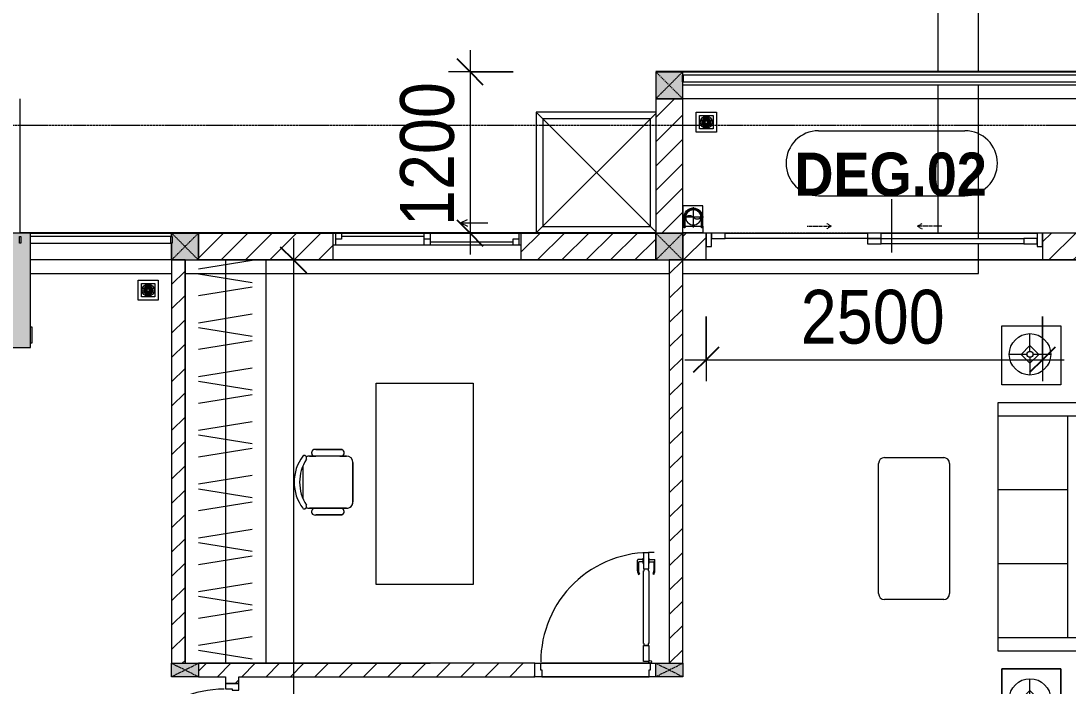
# Model space of a CAD drawing. Header units: millimetres. Extents: x 962 to 241049, y -15958 to 84407.
# Drawn here: x 124312 to 132097, y 41167 to 46115 of the extents above; entities that cross this region are included whole.
import ezdxf

# ---------------------------------------------------------------- set-up
doc = ezdxf.new("R2010")
doc.units = ezdxf.units.MM
for name, pattern in [('Dash', [6, 3, -3]), ('Grid Line', [22.225, 12.7, -3.175, 3.175, -3.175]), ('IMPORT-CENTER _3_', [10.16, 6.35, -1.27, 1.27, -1.27])]:
    doc.linetypes.add(name, pattern=pattern)
for name, color, linetype, lineweight in [('0-1', 7, 'Continuous', 5), ('A-ANNO-DIMS', 211, 'Continuous', 9), ('A-ANNO-DIMS-160', 211, 'Continuous', 9), ('A-DETL-GENF-1', 9, 'Continuous', 9), ('A-DOOR', 31, 'Continuous', 9), ('A-DOOR-1', 254, 'Continuous', 9), ('A-DOOR-2', 9, 'Continuous', 9), ('A-DOOR-FRAM', 31, 'Continuous', 9), ('A-DOOR-HDLN', 31, 'Dash', 9), ('A-DOOR-IDEN', 31, 'Continuous', 9), ('A-FLOR-2', 9, 'Continuous', 9), ('A-FLOR-HRAL', 11, 'Continuous', 9), ('A-FLOR-HRAL-1', 254, 'Continuous', 9), ('A-FLOR-HRAL-2', 9, 'Continuous', 9), ('A-GLAZ', 151, 'Continuous', 9), ('A-WALL', 113, 'Continuous', 9), ('A-WALL-1', 253, 'Continuous', 18), ('A-WALL-2', 9, 'Continuous', 9), ('A-WALL-3', 113, 'Continuous', 18), ('A-WALL-PATT-1', 10, 'Continuous', 9), ('A-WALL-PATT-2', 111, 'Continuous', 9), ('G-IMPT', 8, 'Continuous', 9), ('G-IMPT-2', 8, 'IMPORT-CENTER _3_', 9), ('I-FURN', 30, 'Continuous', 9), ('I-FURN-1', 254, 'Continuous', 9), ('M-EQPM', 50, 'Continuous', 9), ('S-COLS', 52, 'Continuous', 9), ('S-COLS-1', 52, 'Continuous', 5), ('S-COLS-2', 7, 'Continuous', 18), ('S-COLS-4', 254, 'Continuous', 9), ('S-COLS-5', 253, 'Continuous', 18), ('S-COLS-6', 52, 'Continuous', 18), ('S-COLS-7', 52, 'Dash', 9), ('S-COLS-HDLN', 52, 'Dash', 9), ('S-COLS-HDLN-1', 9, 'Dash', 9), ('S-GRID-1', 1, 'Grid Line', 9)]:
    doc.layers.add(name, color=color, linetype=linetype, lineweight=lineweight)
doc.styles.add('Arial_B_5', font='arialbd_0.ttf', dxfattribs={"width": 0.9, "height": 320})
doc.styles.add('UTM Avo', font='UTM Avo.ttf', dxfattribs={"width": 0.9, "height": 400})
doc.dimstyles.new('1_Dim_chi_tiet_2_5', dxfattribs={"dimscale": 304.8, "dimtxt": 399.720379, "dimasz": 0.629921, "dimexe": 0.524934, "dimexo": 0.0625, "dimgap": 0.052493, "dimtad": 1, "dimdec": 0, "dimrnd": 5, "dimzin": 0, "dimdsep": 46, "dimtxsty": 'UTM Avo', "dimblk1": 'OBLIQUE', "dimblk2": 'OBLIQUE', "dimsah": 1, "dimcen": 0.09, "dimdle": 0.524934, "dimazin": 0, "dimtfac": 1, "dimtdec": 4, "dimtix": 1, "dimtmove": 0, "dimatfit": 3, "dimfxl": 1.049869, "dimfxlon": 1, "dimtvp": 1, "dimtolj": 1, "dimtzin": 0, "dimarcsym": 2})
doc.dimstyles.new('1_Dim_chi_tiet_2_5_1', dxfattribs={"dimscale": 304.8, "dimtxt": 399.720379, "dimasz": 0.629921, "dimexe": 0.524934, "dimexo": 0.0625, "dimgap": 0.052493, "dimtad": 1, "dimdec": 0, "dimrnd": 5, "dimzin": 0, "dimdsep": 46, "dimtxsty": 'UTM Avo', "dimblk1": 'OBLIQUE', "dimblk2": 'OBLIQUE', "dimsah": 1, "dimcen": 0.09, "dimdle": 0.524934, "dimazin": 0, "dimtfac": 1, "dimtdec": 4, "dimtix": 1, "dimtmove": 0, "dimatfit": 3, "dimfxl": 1.049869, "dimfxlon": 1, "dimtvp": 1, "dimtolj": 1, "dimtzin": 0, "dimarcsym": 2})
pattern_1 = [(45, (0, 0), (-90.50967, 90.50967), [])]
pattern_2 = [(45, (63179.03, 0), (-90.50967, 90.50967), [])]

# ---------------------------------------------------------------- blocks, each defined once
blk = doc.blocks.new('NCV_TKTC_KET CAU_rvt-1-TKCS_MB TẦNG 1')
at = {"layer": 'S-COLS-1'}
h = blk.add_hatch(color=256, dxfattribs=at)
h.paths.add_polyline_path([(61202.6, 43686.9), (61202.6, 44536.9), (60702.6, 44536.9), (60702.6, 43686.9), (60951.6, 43686.9)])
h.paths.add_polyline_path([(61132.6, 44462), (61122.6, 44462), (61122.6, 44512), (61132.6, 44512)])
at = {"layer": 'S-COLS-2'}
for p, q in [((61202.6, 44536.9), (60702.6, 44536.9)), ((61202.6, 43686.9), (61202.6, 44536.9)), ((60702.6, 43686.9), (61202.6, 43686.9))]:
    blk.add_line(p, q, dxfattribs=at)
blk = doc.blocks.new('DOOR_CW_01 CANH MO-PANEL KINH - DIW_01-900x2200-CỬA GỖ VÂN LAMINATE-V5-TKCS_MB TẦNG 1')
at = {"layer": 'A-DETL-GENF-1'}
for p, q in [((-397, -182), (-397, -62)), ((-397, -62), (-357, -62)), ((-357, -62), (-357, -182)), ((-357, -182), (-397, -182)), ((-397, -196), (-391, -196)), ((-397, -738), (-397, -196)), ((-391, -196), (-391, -182)), ((-391, -182), (-363, -182)), ((-363, -182), (-363, -196)), ((-357, -196), (-363, -196)), ((-357, -196), (-357, -738)), ((-442, -737), (-442, -816.5)), ((-434, -799.5), (-434, -737)), ((-433.9, -711.2), (-427.3, -715.8)), ((-397, -738), (-391, -738)), ((-357, -752), (-397, -752)), ((-397, -752), (-397, -872)), ((-391, -752), (-391, -738)), ((-363, -752), (-391, -752)), ((-357, -738), (-363, -738)), ((-363, -738), (-363, -752)), ((-357, -872), (-357, -752)), ((-320.1, -711.2), (-326.7, -715.8)), ((-320, -799.5), (-320, -737)), ((-312, -737), (-312, -816.5)), ((-399, -820.5), (-438, -820.5)), ((-399, -803.5), (-430, -803.5)), ((-399, -792.2), (-399, -831.8)), ((-397, -792.2), (-399, -792.2)), ((-399, -831.8), (-397, -831.8)), ((-397, -792.2), (-397, -831.8)), ((-357, -792.2), (-357, -831.8)), ((-357, -792.2), (-355, -792.2)), ((-355, -831.8), (-357, -831.8)), ((-355, -792.2), (-355, -831.8)), ((-355, -803.5), (-324, -803.5)), ((-355, -820.5), (-316, -820.5)), ((-397, -872), (-357, -872))]:
    blk.add_line(p, q, dxfattribs=at)
blk.add_circle((-407, -60), 10, dxfattribs=at)
for centre, radius, start, end in [((-407, -60), 814, 268, 0), ((-397, -737), 45, 145, 180), ((-397, -737), 37, 145, 180), ((-357, -737), 37, 0, 35), ((-357, -737), 45, 360, 35), ((-438, -816.5), 4, 180, 270), ((-430, -799.5), 4, 180, 270), ((-324, -799.5), 4, 270, 0), ((-316, -816.5), 4, 270, 0)]:
    blk.add_arc(centre, radius, start, end, dxfattribs=at)
at = {"layer": 'A-DOOR-2'}
for p, q in [((-448.4, 50), (-400, 50)), ((-400, 50), (-400, 0)), ((400, 0), (400, 50)), ((400, 50), (450, 50)), ((450, 50), (450, -50)), ((-410, -50), (-448.4, -50)), ((-410, 0), (-410, -50)), ((-400, 0), (-410, 0)), ((-407, -50), (-382, -50)), ((410, 0), (400, 0)), ((410, -50), (410, 0)), ((450, -50), (410, -50))]:
    blk.add_line(p, q, dxfattribs=at)
blk = doc.blocks.new('TU DO LV A - TU DO LV A-V101-TKCS_MB TẦNG 1')
at = {"layer": 'I-FURN'}
for p, q in [((0, 0), (3000, 0)), ((0, -500), (0, 0)), ((4.3, -101), (68.9, -499)), ((169, -101), (104.4, -499)), ((202.5, -101), (267.1, -499)), ((404.3, -101), (468.9, -499)), ((569, -101), (504.4, -499)), ((602.5, -101), (667.1, -499)), ((804.3, -101), (868.9, -499)), ((969, -101), (904.4, -499)), ((1002.5, -101), (1067.1, -499)), ((1204.3, -101), (1268.9, -499)), ((1369, -101), (1304.4, -499)), ((1402.5, -101), (1467.1, -499)), ((1604.3, -101), (1668.9, -499)), ((1769, -101), (1704.4, -499)), ((1802.5, -101), (1867.1, -499)), ((2004.3, -101), (2068.9, -499)), ((2169, -101), (2104.4, -499)), ((2202.5, -101), (2267.1, -499)), ((2404.3, -101), (2468.9, -499)), ((2569, -101), (2504.4, -499)), ((2602.5, -101), (2667.1, -499)), ((2804.3, -101), (2868.9, -499)), ((2969, -101), (2904.4, -499)), ((0, -300), (3000, -300))]:
    blk.add_line(p, q, dxfattribs=at)
at = {"layer": 'I-FURN-1'}
for p, q in [((0, 0), (3000, 0)), ((0, -500), (0, 0))]:
    blk.add_line(p, q, dxfattribs=at)
blk = doc.blocks.new('BAN LV A - BAN LV A_dwg_ban hoc2-348006-TKCS_MB TẦNG 1')
at = {"layer": 'I-FURN'}
for p, q in [((145.8, 437.4), (-145.8, 437.4)), ((-243, 354.4), (-243, 162)), ((-194.4, 388.8), (-194.4, 113.4)), ((194.4, 113.4), (194.4, 388.8)), ((194.4, 351.4), (194.4, 150.8)), ((243.7, 162), (243.7, 354.4)), ((-120.5, 64.8), (120.5, 64.8))]:
    blk.add_line(p, q, dxfattribs=at)
at = {"layer": 'I-FURN', "flags": 128}
blk.add_lwpolyline([(-737.8, 610.5), (-737.8, 1330.5), (-154.9, 1330.5), (762.2, 1330.5), (762.2, 610.5)], close=True, dxfattribs=at)
at = {"layer": 'I-FURN'}
for centre, radius, start, end in [((-145.8, 388.8), 48.6, 90, 180), ((145.8, 388.8), 48.6, 360, 90), ((-218.7, 347.3), 25.3, 343.7398, 163.7398), ((219.4, 347.3), 25.3, 16.2602, 170.70537), ((-218.7, 154.9), 25.3, 163.7398, 16.2602), ((219.4, 154.9), 25.3, 189.29463, 16.2602), ((-180.2, 75.4), 17.8, 57.97259, 216.69006), ((-145.8, 113.4), 48.6, 180, 207.58444), ((0, 359.3), 318.2, 237.57575, 302.42425), ((180.2, 75.4), 17.8, 323.30994, 122.02741), ((145.8, 113.4), 48.6, 332.41556, 0), ((0, 324), 324, 233.1301, 306.8699)]:
    blk.add_arc(centre, radius, start, end, dxfattribs=at)
blk = doc.blocks.new('BAN LV A - BAN LV A_dwg-348005-TKCS_MB TẦNG 1')
at = {"extrusion": (0, 0, -1), "zscale": -1, "rotation": 180}
blk.add_blockref('BAN LV A - BAN LV A_dwg_ban hoc2-348006-TKCS_MB TẦNG 1', (-729, 1383.7), dxfattribs=at)
blk = doc.blocks.new('BAN LV A - BAN LV A-401069-TKCS_MB TẦNG 1')
at = {"layer": 'I-FURN-1'}
for p, q in [((-8.8, -53.2), (1491.2, -53.2)), ((-8.8, -773.2), (-8.8, -53.2)), ((1491.2, -53.2), (1491.2, -773.2)), ((1491.2, -773.2), (-8.8, -773.2)), ((534.6, -1029.3), (534.6, -994.9)), ((583.2, -946.3), (874.8, -946.3)), ((923.4, -994.9), (923.4, -1032.3)), ((486, -1221.7), (486, -1029.3)), ((972.7, -1029.3), (972.7, -1221.7)), ((534.6, -1270.3), (534.6, -1235.9)), ((923.4, -1232.9), (923.4, -1270.3))]:
    blk.add_line(p, q, dxfattribs=at)
for centre, radius, start, end in [((510.3, -1036.4), 25.3, 16.2602, 163.7398), ((583.2, -994.9), 48.6, 90, 180), ((874.8, -994.9), 48.6, 0, 90), ((948.4, -1036.4), 25.3, 16.2602, 170.70537), ((510.3, -1228.8), 25.3, 163.7398, 343.7398), ((948.4, -1228.8), 25.3, 189.29463, 16.2602), ((548.9, -1308.3), 17.8, 119.40397, 216.69006), ((583.2, -1270.3), 48.6, 180, 207.58444), ((729, -1059.7), 324, 233.1301, 306.8699), ((874.8, -1270.3), 48.6, 332.41556, 0), ((909.2, -1308.3), 17.8, 323.30994, 60.59603)]:
    blk.add_arc(centre, radius, start, end, dxfattribs=at)
at = {"extrusion": (0, 0, -1), "zscale": -1, "rotation": 180}
blk.add_blockref('BAN LV A - BAN LV A_dwg-348005-TKCS_MB TẦNG 1', (0, 0), dxfattribs=at)
blk = doc.blocks.new('LOBBY_SOFA_1 - LOBBY_SOFA_1-852725-TKCS_MB TẦNG 1')
at = {"layer": 'I-FURN'}
for p, q in [((-2172.3, 1064.5), (-2172.3, 1504.5)), ((-2128.3, 1548.5), (-1160.3, 1548.5)), ((-1116.3, 1504.5), (-1116.3, 1064.5)), ((-1160.3, 1020.5), (-2128.3, 1020.5)), ((-2688.2, 633.5), (-3128.2, 633.5)), ((-3128.2, 633.5), (-3128.2, 193.5)), ((-2688.2, 193.5), (-2688.2, 633.5)), ((-2556, 660), (-708, 660)), ((-2556, 4.9), (-2556, 660)), ((-2457, 66), (-2457, 660)), ((-1907, 143), (-1907, 660)), ((-1357, 143), (-1357, 660)), ((-807, 660), (-807, 66)), ((-708, 660), (-708, 4.9)), ((-575.9, 633.5), (-135.9, 633.5)), ((-575.9, 193.5), (-575.9, 633.5)), ((-135.9, 633.5), (-135.9, 193.5)), ((-2915.4, 445), (-2915.4, 577)), ((-348.6, 445), (-348.6, 577)), ((-2981.4, 423), (-2915.4, 489)), ((-2915.4, 489), (-2849.4, 423)), ((-348.6, 489), (-414.6, 423)), ((-282.6, 423), (-348.6, 489)), ((-2937.4, 423), (-3069.4, 423)), ((-2915.4, 357), (-2981.4, 423)), ((-2849.4, 423), (-2915.4, 357)), ((-2915.4, 269), (-2915.4, 401)), ((-2893.4, 423), (-2761.4, 423)), ((-370.6, 423), (-502.6, 423)), ((-414.6, 423), (-348.6, 357)), ((-348.6, 357), (-282.6, 423)), ((-348.6, 269), (-348.6, 401)), ((-326.6, 423), (-194.6, 423)), ((-3128.2, 193.5), (-2688.2, 193.5)), ((-135.9, 193.5), (-575.9, 193.5)), ((-807, 143), (-2457, 143)), ((-807, 66), (-2457, 66))]:
    blk.add_line(p, q, dxfattribs=at)
for centre, radius in [((-2915.4, 423), 154), ((-348.6, 423), 154), ((-2915.4, 423), 22), ((-348.6, 423), 22)]:
    blk.add_circle(centre, radius, dxfattribs=at)
for centre, start, end in [((-2128.3, 1504.5), 90, 180), ((-1160.3, 1504.5), 0, 90), ((-2128.3, 1064.5), 180, 270), ((-1160.3, 1064.5), 270, 0)]:
    blk.add_arc(centre, 44, start, end, dxfattribs=at)
at = {"layer": 'I-FURN-1'}
for p, q in [((-2172.3, 1064.5), (-2172.3, 1504.5)), ((-2128.3, 1548.5), (-1160.3, 1548.5)), ((-1116.3, 1504.5), (-1116.3, 1064.5)), ((-1160.3, 1020.5), (-2128.3, 1020.5)), ((-3128.2, 633.5), (-2688.2, 633.5)), ((-3128.2, 193.5), (-3128.2, 633.5)), ((-2688.2, 633.5), (-2688.2, 193.5)), ((-2556, 660), (-708, 660)), ((-2556, 4.9), (-2556, 660)), ((-708, 660), (-708, 4.9)), ((-575.9, 633.5), (-135.9, 633.5)), ((-575.9, 193.5), (-575.9, 633.5)), ((-135.9, 633.5), (-135.9, 193.5)), ((-2688.2, 193.5), (-3128.2, 193.5)), ((-135.9, 193.5), (-575.9, 193.5))]:
    blk.add_line(p, q, dxfattribs=at)
for centre, start, end in [((-2128.3, 1504.5), 90, 180), ((-1160.3, 1504.5), 0, 90), ((-2128.3, 1064.5), 180, 270), ((-1160.3, 1064.5), 270, 0)]:
    blk.add_arc(centre, 44, start, end, dxfattribs=at)
blk = doc.blocks.new('Railing - 50 x 10mm-457210-TKCS_MB TẦNG 1')
at = {"layer": 'A-FLOR-HRAL-2'}
for p, q in [((25, 5), (-25, 5)), ((-25, 5), (-25, -5)), ((25, -5), (25, 5)), ((-25, -5), (25, -5))]:
    blk.add_line(p, q, dxfattribs=at)
blk = doc.blocks.new('Railing - Railing-1033686-TKCS_MB TẦNG 1')
at = {"layer": 'A-FLOR-HRAL-2'}
for p, q in [((39339.1, 35251.3), (38294.1, 35251.3)), ((38294.1, 35201.3), (39339.1, 35201.3))]:
    blk.add_line(p, q, dxfattribs=at)
at = {"extrusion": (0, 0, -1), "zscale": -1, "rotation": 270}
for p in [(-38219.1, 35226.3), (-39344.1, 35226.3)]:
    blk.add_blockref('Railing - 50 x 10mm-457210-TKCS_MB TẦNG 1', p, dxfattribs=at)
blk = doc.blocks.new('G1_SOF - BO TRU - 100x200-746114-TKCS_MB TẦNG 1')
at = {"layer": 'S-COLS'}
blk.add_hatch(color=256, dxfattribs=at).paths.add_polyline_path([(-50, -100), (50, -100), (50, 100), (-50, 100)])
at = {"layer": 'S-COLS-5'}
for p, q in [((-50, 100), (50, 100)), ((-50, -100), (-50, 100)), ((50, 100), (50, -100)), ((50, -100), (-50, -100))]:
    blk.add_line(p, q, dxfattribs=at)
at = {"layer": 'S-COLS-HDLN-1'}
for p, q in [((50, -100), (-50, 100)), ((-50, -100), (50, 100))]:
    blk.add_line(p, q, dxfattribs=at)
blk = doc.blocks.new('DOOR_CW_01 CANH MO-PANEL KINH - DIG_01-900x2200-CỬA NHÔM KÍNH-400868-TKCS_MB TẦNG 1')
at = {"layer": 'A-DETL-GENF-1'}
for p, q in [((-397, 872), (-357, 872)), ((-397, 752), (-397, 872)), ((-357, 872), (-357, 752)), ((-442, 737), (-442, 816.5)), ((-399, 820.5), (-438, 820.5)), ((-434, 799.5), (-434, 737)), ((-399, 803.5), (-430, 803.5)), ((-399, 831.8), (-397, 831.8)), ((-399, 792.2), (-399, 831.8)), ((-397, 792.2), (-399, 792.2)), ((-397, 792.2), (-397, 831.8)), ((-357, 792.2), (-357, 831.8)), ((-355, 831.8), (-357, 831.8)), ((-357, 792.2), (-355, 792.2)), ((-355, 792.2), (-355, 831.8)), ((-355, 820.5), (-316, 820.5)), ((-355, 803.5), (-324, 803.5)), ((-320, 799.5), (-320, 737)), ((-312, 737), (-312, 816.5)), ((-433.9, 711.2), (-427.3, 715.8)), ((-357, 752), (-397, 752)), ((-397, 738), (-391, 738)), ((-397, 738), (-397, 196)), ((-363, 752), (-391, 752)), ((-391, 752), (-391, 738)), ((-363, 738), (-363, 752)), ((-357, 738), (-363, 738)), ((-357, 196), (-357, 738)), ((-320.1, 711.2), (-326.7, 715.8)), ((-397, 196), (-391, 196)), ((-357, 182), (-397, 182)), ((-397, 182), (-397, 62)), ((-391, 196), (-391, 182)), ((-391, 182), (-363, 182)), ((-357, 196), (-363, 196)), ((-363, 182), (-363, 196)), ((-357, 62), (-357, 182)), ((-397, 62), (-357, 62))]:
    blk.add_line(p, q, dxfattribs=at)
blk.add_circle((-407, 60), 10, dxfattribs=at)
for centre, radius, start, end in [((-407, 60), 814, 360, 92), ((-438, 816.5), 4, 90, 180), ((-430, 799.5), 4, 90, 180), ((-324, 799.5), 4, 360, 90), ((-316, 816.5), 4, 0, 90), ((-397, 737), 45, 180, 215), ((-397, 737), 37, 180, 215), ((-357, 737), 37, 325, 0), ((-357, 737), 45, 325, 0)]:
    blk.add_arc(centre, radius, start, end, dxfattribs=at)
at = {"layer": 'A-DOOR-2'}
for p, q in [((-410, 50), (-450, 50)), ((-450, 50), (-450, -50)), ((-410, 0), (-410, 50)), ((-400, 0), (-410, 0)), ((-407, 50), (-382, 50)), ((-400, -50), (-400, 0)), ((410, 0), (400, 0)), ((400, 0), (400, -50)), ((450, 50), (410, 50)), ((410, 50), (410, 0)), ((450, -50), (450, 50)), ((-450, -50), (-400, -50)), ((400, -50), (450, -50))]:
    blk.add_line(p, q, dxfattribs=at)
blk = doc.blocks.new('NCV_TKTC_TANG 1_rvt-1-TKCS_MB TẦNG 1')
at = {"layer": 'A-WALL-PATT-1'}
h = blk.add_hatch(dxfattribs=at)
h.set_pattern_fill('FP_1', color=256, style=0, pattern_type=2)
h.set_pattern_definition(pattern_1)
h.paths.add_polyline_path([(62352.6, 41336.9), (62352.6, 44336.9), (62252.6, 44336.9), (62252.6, 41336.9)])
h = blk.add_hatch(dxfattribs=at)
h.set_pattern_fill('FP_1', color=256, style=0, pattern_type=2)
h.set_pattern_definition(pattern_1)
h.paths.add_polyline_path([(66052.6, 41336.9), (66052.6, 44336.9), (65952.6, 44336.9), (65952.6, 41336.9)])
h = blk.add_hatch(dxfattribs=at)
h.set_pattern_fill('FP_1', color=256, style=0, pattern_type=2)
h.set_pattern_definition(pattern_1)
h.paths.add_polyline_path([(62752.6, 41236.9), (64954.2, 41236.9), (64954.2, 41336.9), (62452.6, 41336.9), (62452.6, 41236.9), (62652.6, 41236.9)])
h = blk.add_hatch(dxfattribs=at)
h.set_pattern_fill('FP_1', color=256, style=0, pattern_type=2)
h.set_pattern_definition(pattern_1)
h.paths.add_polyline_path([(62652.6, 40236.9), (62752.6, 40236.9), (62752.6, 40286.9), (62652.6, 40286.9)])
h.paths.add_polyline_path([(62752.6, 41186.9), (62752.6, 41236.9), (62652.6, 41236.9), (62652.6, 41186.9)])
at = {"layer": 'A-FLOR-2'}
for p, q in [((69052.6, 45536.9), (66052.6, 45536.9)), ((68687.6, 44536.9), (67527.6, 44536.9)), ((62352.6, 44336.9), (62352.6, 41336.9)), ((62952.6, 44336.9), (62452.6, 44336.9)), ((65852.6, 44336.9), (62952.6, 44336.9)), ((68977.6, 44336.9), (66052.6, 44336.9)), ((66227.6, 44336.9), (68727.6, 44336.9)), ((62352.6, 41336.9), (62452.6, 41336.9)), ((62452.6, 41336.9), (62952.6, 41336.9)), ((62952.6, 41336.9), (64175.6, 41336.9)), ((64994.2, 41336.9), (65814.2, 41336.9)), ((65814.2, 41336.9), (64994.2, 41336.9)), ((65804.2, 41236.9), (65004.2, 41236.9)), ((65004.2, 41236.9), (65804.2, 41236.9))]:
    blk.add_line(p, q, dxfattribs=at)
at = {"layer": 'A-WALL-1'}
for p, q in [((62252.6, 44336.9), (62252.6, 41336.9)), ((62352.6, 44336.9), (62252.6, 44336.9)), ((62352.6, 41336.9), (62352.6, 44336.9)), ((66052.6, 44336.9), (65952.6, 44336.9)), ((65952.6, 44336.9), (65952.6, 41336.9)), ((66052.6, 41336.9), (66052.6, 44336.9)), ((64954.2, 41336.9), (62452.6, 41336.9)), ((64954.2, 41236.9), (64954.2, 41336.9)), ((62452.6, 41236.9), (62652.6, 41236.9)), ((62652.6, 41236.9), (62652.6, 41186.9)), ((62652.6, 41186.9), (62752.6, 41186.9)), ((62752.6, 41236.9), (64954.2, 41236.9)), ((62752.6, 41186.9), (62752.6, 41236.9))]:
    blk.add_line(p, q, dxfattribs=at)
at = {"layer": 'A-WALL-2'}
for p, q in [((61202.6, 44536.9), (62252.2, 44536.9)), ((62252.2, 44512), (62252.2, 44536.9)), ((62252.2, 44336.9), (62252.2, 44462)), ((62252.2, 44336.9), (61202.6, 44336.9)), ((64994.2, 41336.9), (65814.2, 41336.9)), ((65804.2, 41236.9), (65004.2, 41236.9))]:
    blk.add_line(p, q, dxfattribs=at)
at = {"layer": 'A-DOOR-1'}
for name, p, rotation in [('DOOR_CW_01 CANH MO-PANEL KINH - DIW_01-900x2200-CỬA GỖ VÂN LAMINATE-V5-TKCS_MB TẦNG 1', (65404.2, 41286.9), 180), ('DOOR_CW_01 CANH MO-PANEL KINH - DIG_01-900x2200-CỬA NHÔM KÍNH-400868-TKCS_MB TẦNG 1', (62702.6, 40736.9), 90.0000000000011)]:
    blk.add_blockref(name, p, dxfattribs=dict(at, rotation=rotation))
at = {"layer": 'A-FLOR-HRAL-1'}
blk.add_blockref('Railing - Railing-1033686-TKCS_MB TẦNG 1', (22908.5, 9260.7), dxfattribs=at)
at = {"layer": 'I-FURN-1'}
for name, p, rotation in [('TU DO LV A - TU DO LV A-V101-TKCS_MB TẦNG 1', (62952.6, 44336.9), 270.0000000000002), ('LOBBY_SOFA_1 - LOBBY_SOFA_1-852725-TKCS_MB TẦNG 1', (69057.5, 43983.4), 89.99999999999972), ('BAN LV A - BAN LV A-401069-TKCS_MB TẦNG 1', (64547.4, 43412.7), 270.0000000000005)]:
    blk.add_blockref(name, p, dxfattribs=dict(at, rotation=rotation))
at = {"layer": 'S-COLS-4', "rotation": 270.0000000000007}
for p in [(62352.6, 41286.9), (65952.6, 41286.9)]:
    blk.add_blockref('G1_SOF - BO TRU - 100x200-746114-TKCS_MB TẦNG 1', p, dxfattribs=at)
blk = doc.blocks.new('1_FAMILY RVT - W01-WxH 1400x1400xmm-389822-TKCS_MB TẦNG 1')
at = {"layer": 'A-GLAZ'}
for p, q in [((248.4, 172.39), (299.2, 197.79)), ((248.4, 172.39), (299.2, 146.99)), ((248.4, 172.39), (451.6, 172.39)), ((-700, 96.19), (-700, -103.81)), ((700, 96.19), (-700, 96.19)), ((-700, 96.19), (-636.5, 96.19)), ((-680.95, 96.19), (-680.95, 7.29)), ((-636.5, 96.19), (-22.225, 96.19)), ((-636.5, 96.19), (-636.5, 51.74)), ((-22.225, 7.29), (-22.225, 96.19)), ((-22.225, 96.19), (22.225, 96.19)), ((22.225, 96.19), (680.95, 96.19)), ((22.225, 96.19), (22.225, 7.29)), ((680.95, 96.19), (700, 96.19)), ((680.95, 96.19), (680.95, 7.29)), ((700, -103.81), (700, 96.19)), ((-700, 7.29), (-680.95, 7.29)), ((-636.5, 51.74), (-680.95, 51.74)), ((-680.95, 7.29), (-22.225, 7.29)), ((-636.5, 73.965), (-22.225, 73.965)), ((22.225, 51.74), (-22.225, 51.74)), ((-22.225, 7.29), (22.225, 7.29)), ((22.225, 29.515), (636.5, 29.515)), ((22.225, 7.29), (636.5, 7.29)), ((636.5, 51.74), (636.5, 7.29)), ((680.95, 51.74), (636.5, 51.74)), ((636.5, 7.29), (700, 7.29)), ((-700, -103.81), (700, -103.81))]:
    blk.add_line(p, q, dxfattribs=at)
blk = doc.blocks.new('DEG_02-DEG_03 - DEG_02-2500x2400mm-CỬA ĐI 02 CÁNH TRƯỢT-625766-TKCS_MB TẦNG 1')
at = {"layer": 'A-DOOR'}
for p, q in [((-1110, 100), (-1210, 100)), ((-1210, 100), (-1210, 60)), ((-1110, 60), (-1110, 100)), ((-1110, 100), (-50, 100)), ((50, 100), (-50, 100)), ((-50, 100), (-50, 60)), ((50, 60), (50, 100)), ((-1210, 60), (-1110, 60)), ((-50, 60), (-1110, 60)), ((50, 60), (-50, 60)), ((-50, 60), (-50, 20)), ((-50, 60), (50, 60)), ((-50, 20), (50, 20)), ((50, 20), (50, 60)), ((50, 60), (1110, 60)), ((1110, 20), (50, 20)), ((1210, 60), (1110, 60)), ((1110, 60), (1110, 20)), ((1110, 20), (1210, 20)), ((1210, 20), (1210, 60))]:
    blk.add_line(p, q, dxfattribs=at)
at = {"layer": 'A-DOOR-FRAM'}
for p, q in [((-1210, 100), (-1250, 100)), ((-1250, 100), (-1250, 0)), ((-1210, 0), (-1210, 100)), ((1250, 100), (1210, 100)), ((1210, 100), (1210, 0)), ((1250, 0), (1250, 100)), ((-1250, 0), (-1210, 0)), ((1210, 0), (1250, 0))]:
    blk.add_line(p, q, dxfattribs=at)
at = {"layer": 'A-DOOR-HDLN'}
for p, q in [((-320.4, 151.1), (-355, 171.1)), ((320.4, 151.1), (355, 171.1)), ((-500.4, 151.1), (-320.4, 151.1)), ((-320.4, 151.1), (-355, 131.1)), ((320.4, 151.1), (355, 131.1)), ((500.4, 151.1), (320.4, 151.1))]:
    blk.add_line(p, q, dxfattribs=at)
blk = doc.blocks.new('Railing - 50 x 10mm-1251311-TKCS_MB TẦNG 1')
at = {"layer": 'A-FLOR-HRAL'}
for p, q in [((25, 5), (-25, 5)), ((-25, 5), (-25, -5)), ((25, -5), (25, 5)), ((-25, -5), (25, -5))]:
    blk.add_line(p, q, dxfattribs=at)
blk = doc.blocks.new('Railing - Railing-1601271-TKCS_MB TẦNG 1')
at = {"layer": 'A-FLOR-HRAL'}
for p, q in [((69047.6, 45712.4), (66057.6, 45712.4)), ((66057.6, 45662.4), (69047.6, 45662.4))]:
    blk.add_line(p, q, dxfattribs=at)
at = {"rotation": 90}
for p in [(66052.6, 45687.4), (69052.6, 45687.4)]:
    blk.add_blockref('Railing - 50 x 10mm-1251311-TKCS_MB TẦNG 1', p, dxfattribs=at)
blk = doc.blocks.new('TKTC_XREF_251221_MB TANG 1 - TKTC_XREF_260130_MB TANG 1_dwg_THU NUOC - THU NUOC-444531-TKCS_MB TẦNG 1-4202124-TKCS_MB TẦNG 1')
at = {"layer": 'M-EQPM'}
for p, q in [((-23.3, 10.8), (40.9, 10.8)), ((40.9, 4.8), (-23.3, 4.8)), ((-11, 23.3), (28.5, 23.3)), ((28.5, 17.3), (-11, 17.3)), ((-1.1, 35.6), (18.5, 35.6)), ((18.5, 29.6), (-1.1, 29.6)), ((-23.3, -13.6), (40.9, -13.6)), ((40.9, -19.6), (-23.3, -19.6)), ((-11, -26.1), (28.5, -26.1)), ((28.5, -32.1), (-11, -32.1)), ((-1.1, -38.5), (18.5, -38.5)), ((18.5, -44.5), (-1.1, -44.5))]:
    blk.add_line(p, q, dxfattribs=at)
at = {"layer": 'M-EQPM', "flags": 128}
for points in [[(83.7, -79.4), (83.7, 70.6), (-66.3, 70.6), (-66.3, -79.4)], [(58.7, -54.4), (58.7, 45.6), (-41.3, 45.6), (-41.3, -54.4)]]:
    blk.add_lwpolyline(points, close=True, dxfattribs=at)
for points in [[(-23.3, -1.2), (0.7, -1.2), (0.7, -7.2), (-23.3, -7.2)], [(40.9, -7.2), (16.7, -7.2), (16.7, -1.2), (40.9, -1.2)]]:
    blk.add_lwpolyline(points, dxfattribs=at)
at = {"layer": 'M-EQPM'}
for centre, radius, start, end in [((8.7, -4.4), 45, 360, 180), ((8.7, -4.4), 45, 360, 180), ((-23.3, 7.8), 3, 90, 270), ((-11, 20.3), 3, 90, 270), ((-1.1, 32.6), 3, 90, 270), ((18.5, 32.6), 3, 270, 90), ((28.5, 20.3), 3, 270, 90), ((40.9, 7.8), 3, 270, 90), ((8.7, -4.4), 45, 180, 360), ((8.7, -4.4), 45, 180, 360), ((-23.3, -4.2), 3, 90, 270), ((-23.3, -16.6), 3, 90, 270), ((-11, -29.1), 3, 90, 270), ((-1.1, -41.5), 3, 90, 270), ((18.5, -41.5), 3, 270, 90), ((28.5, -29.1), 3, 270, 90), ((40.9, -4.2), 3, 270, 90), ((40.9, -16.6), 3, 270, 90)]:
    blk.add_arc(centre, radius, start, end, dxfattribs=at)
blk = doc.blocks.new('TKTC_XREF_251221_MB TANG 1 - TKTC_XREF_260130_MB TANG 1_dwg_CUM U_DN100-4202115-TKCS_MB TẦNG 1')
at = {"layer": 'G-IMPT'}
blk.add_hatch(color=256, dxfattribs=at).paths.add_polyline_path([(0, -61), (0, -57), (14.8, -55.1), (28.5, -49.4), (40.3, -40.3), (49.4, -28.5), (55.1, -14.8), (57, 0), (55.1, 14.8), (49.4, 28.5), (40.3, 40.3), (28.5, 49.4), (14.8, 55.1), (0, 57), (0, 61), (15.8, 58.9), (30.5, 52.8), (43.1, 43.1), (52.8, 30.5), (58.9, 15.8), (61, 0), (58.9, -15.8), (52.8, -30.5), (43.1, -43.1), (30.5, -52.8), (15.8, -58.9)])
for p, q in [((-79.1, 66.6), (-79.1, 63.4)), ((-76.6, 66.6), (-76.6, 63.4)), ((-74.6, 66.6), (-74.6, 63.4)), ((-72.7, 69.3), (-72.7, 60.7)), ((-66.9, 67.9), (-71.7, 67.9)), ((-66.9, 62.1), (-71.7, 62.1)), ((-65, 69), (0, 69)), ((-79.1, -63.4), (-79.1, -66.6)), ((-76.6, -63.4), (-76.6, -66.6)), ((-74.6, -63.4), (-74.6, -66.6)), ((-72.7, -60.7), (-72.7, -69.3)), ((-66.9, -62.1), (-71.7, -62.1)), ((-66.9, -67.9), (-71.7, -67.9)), ((-65, -69), (0, -69))]:
    blk.add_line(p, q, dxfattribs=at)
at = {"layer": 'G-IMPT', "flags": 128}
for points in [[(-72.7, 67.6), (-78.1, 67.6), (-78.1, 62.4), (-72.7, 62.4)], [(-71.7, 59.2), (-66.9, 59.2), (-66.9, 70.8), (-71.7, 70.8)], [(-66.9, 70.8), (-66.9, 72.7), (-65, 72.7), (-65, 57.3), (-66.9, 57.3), (-66.9, 59.2)], [(-65, 61), (0, 61), (0, 57)], [(-72.7, -62.4), (-78.1, -62.4), (-78.1, -67.6), (-72.7, -67.6)], [(-71.7, -70.8), (-66.9, -70.8), (-66.9, -59.2), (-71.7, -59.2)], [(-66.9, -59.2), (-66.9, -57.3), (-65, -57.3), (-65, -72.7), (-66.9, -72.7), (-66.9, -70.8)], [(-65, -61), (0, -61), (0, -57)]]:
    blk.add_lwpolyline(points, dxfattribs=at)
at = {"layer": 'G-IMPT'}
for centre, radius, start, end in [((-78.1, 66.6), 0.96, 90, 180), ((-78.1, 63.4), 0.96, 180, 270), ((-71.1, 69.3), 1.56, 112.61986, 247.38014), ((-67.9, 65), 4.8, 143.1301, 216.8699), ((-71.1, 60.7), 1.56, 112.61986, 247.38014), ((0, 0), 69, 270, 90), ((0, 0), 61, 270, 90), ((0, 0), 57, 270, 90), ((-78.1, -63.4), 0.96, 90, 180), ((-78.1, -66.6), 0.96, 180, 270), ((-71.1, -60.7), 1.56, 112.61986, 247.38014), ((-67.9, -65), 4.8, 143.1301, 216.8699), ((-71.1, -69.3), 1.56, 112.61986, 247.38014)]:
    blk.add_arc(centre, radius, start, end, dxfattribs=at)
blk = doc.blocks.new('TKTC_XREF_251221_MB TANG 1 - TKTC_XREF_260130_MB TANG 1_dwg_$cc-4202121-TKCS_MB TẦNG 1')
at = {"layer": 'G-IMPT'}
blk.add_circle((0, 0), 0.5, dxfattribs=at)
for centre, radius, start, end in [((0, 0), 0.5, 90, 270), ((0.188, 0.25), 0.313, 126.8699, 233.1301), ((-0.188, -0.25), 0.313, 306.8699, 53.1301)]:
    blk.add_arc(centre, radius, start, end, dxfattribs=at)
at = {"layer": 'G-IMPT-2'}
for p, q in [((-0.673, 0), (0.673, 0)), ((0, -0.673), (0, 0.673))]:
    blk.add_line(p, q, dxfattribs=at)
blk = doc.blocks.new('TKTC_XREF_251221_MB TANG 1 - TKTC_XREF_260130_MB TANG 1_dwg_$cc-V155-TKCS_MB TẦNG 1')
at = {"layer": 'G-IMPT-2'}
blk.add_line((-0.673, 0), (-0.635, 0), dxfattribs=at)
blk = doc.blocks.new('TKTC_XREF_251221_MB TANG 1 - TKTC_XREF_260130_MB TANG 1_dwg-4202109-TKCS_MB TẦNG 1')
at = {"layer": 'G-IMPT'}
for p, q in [((-130699.1, -355607.7), (-137299.1, -355607.7)), ((-141949.1, -357507.9), (-141939.1, -357507.9))]:
    blk.add_line(p, q, dxfattribs=at)
at = {"layer": 'G-IMPT', "flags": 128}
for points in [[(-137299.1, -356807.7), (-142024.1, -356807.7), (-142024.1, -355809.7)], [(-137099.1, -356807.2), (-137098.7, -356757.2), (-136948.3, -356757.2), (-136948.6, -356806.9), (-137099.1, -356806.9)], [(-141939.1, -357507.9), (-141939.1, -357627.5), (-141949.1, -357627.5)]]:
    blk.add_lwpolyline(points, dxfattribs=at)
blk.add_lwpolyline([(-136948.5, -356757.1), (-136948.5, -356607.4), (-137098.9, -356607.4), (-137098.9, -356757.1)], close=True, dxfattribs=at)
at = {"extrusion": (0, 0, -1), "zscale": -1}
for p in [(136914.8, -355980.3), (141064.8, -357230.3)]:
    blk.add_blockref('TKTC_XREF_251221_MB TANG 1 - TKTC_XREF_260130_MB TANG 1_dwg_THU NUOC - THU NUOC-444531-TKCS_MB TẦNG 1-4202124-TKCS_MB TẦNG 1', p, dxfattribs=at)
at = {"extrusion": (0, 0, -1)}
for name, p, xscale, yscale, zscale, rotation in [('TKTC_XREF_251221_MB TANG 1 - TKTC_XREF_260130_MB TANG 1_dwg_$cc-4202121-TKCS_MB TẦNG 1', (137020.1, -356692.1), 113.7150000000073, 113.7150000000073, -113.7150000000073, 269.9990086637471), ('TKTC_XREF_251221_MB TANG 1 - TKTC_XREF_260130_MB TANG 1_dwg_CUM U_DN100-4202115-TKCS_MB TẦNG 1', (137021, -356692.1), 0.9975000000000006, 0.9975000000000006, -0.9975000000000006, 90.00099133829468), ('TKTC_XREF_251221_MB TANG 1 - TKTC_XREF_260130_MB TANG 1_dwg_$cc-V155-TKCS_MB TẦNG 1', (142006.2, -357565.5), 90.00000000005072, 90.00000000005072, -90.00000000005073, 0.3740267799372842)]:
    blk.add_blockref(name, p, dxfattribs=dict(at, xscale=xscale, yscale=yscale, zscale=zscale, rotation=rotation))
blk = doc.blocks.new('TKTC_XREF_251221_MB TANG 1 - TKTC_XREF_251221_MB TANG 1-2038492-TKCS_MB TẦNG 1')
blk.add_blockref('TKTC_XREF_251221_MB TANG 1 - TKTC_XREF_260130_MB TANG 1_dwg-4202109-TKCS_MB TẦNG 1', (169499.1, 384109.7))
blk = doc.blocks.new('TKTC_NAP THAM BE NUOC NGAM_260130 - TKTC_XREF_260130_NAP THAM BE NUOC NGAM_dwg-4013458-TKCS_MB TẦNG 1')
at = {"layer": 'G-IMPT'}
for p, q in [((-134909, 141314.8), (-134909, 153914.7)), ((-134909, 140075.1), (-134909, 141215.1)), ((-138190.8, 141006.3), (-137309.1, 140124.7)), ((-137309.1, 141004.7), (-138190.8, 140123)), ((-141959.1, 139814.7), (-140909.1, 139814.7)), ((-140809.1, 139814.7), (-140209.1, 139814.7)), ((-140209.1, 139814.7), (-137209.1, 139814.7))]:
    blk.add_line(p, q, dxfattribs=at)
at = {"layer": 'G-IMPT', "flags": 128}
for points in [[(-135209, 141314.8), (-135209, 153614.7), (-142034, 153614.7), (-142034, 148889.7), (-148509.1, 148889.7)], [(-135634.1, 140114.7), (-135209, 140114.7), (-135209, 141215.1)], [(-137309.1, 141014.7), (-138199.1, 141014.7), (-138199.1, 140114.7)], [(-137109.1, 139814.7), (-134909, 139814.7), (-134909, 140035.1)]]:
    blk.add_lwpolyline(points, dxfattribs=at)
blk.add_lwpolyline([(-138149.1, 140164.7), (-137349.1, 140164.7), (-137349.1, 140964.7), (-138149.1, 140964.7)], close=True, dxfattribs=at)
blk = doc.blocks.new('TKTC_NAP THAM BE NUOC NGAM_260130 - NẮP THĂM BỂ NƯỚC NGẦM-2336355-TKCS_MB TẦNG 1')
blk.add_blockref('TKTC_NAP THAM BE NUOC NGAM_260130 - TKTC_XREF_260130_NAP THAM BE NUOC NGAM_dwg-4013458-TKCS_MB TẦNG 1', (150009, -139814.7))
blk = doc.blocks.new('G1_SOF - BO TRU - 200x200-3050151-TKCS_MB TẦNG 1')
at = {"layer": 'S-COLS-HDLN'}
for p, q in [((-100, 100), (100, -100)), ((100, 100), (-100, -100))]:
    blk.add_line(p, q, dxfattribs=at)
blk = doc.blocks.new('DIMBLOCK76-TKCS_MB TẦNG 1')
at = {"layer": 'A-ANNO-DIMS-160'}
for p, q in [((129406.6, 43915.2), (129406.6, 43435.2)), ((129406.6, 43595.2), (129406.6, 43915.2)), ((131906.6, 43915.2), (131906.6, 43435.2)), ((131906.6, 43595.2), (131906.6, 43915.2)), ((129246.6, 43595.2), (132066.6, 43595.2))]:
    blk.add_line(p, q, dxfattribs=at)
at = {"layer": 'A-ANNO-DIMS-160', "lineweight": 25}
for p, q in [((129406.6, 43595.2), (129502.6, 43691.2)), ((131906.6, 43595.2), (132002.6, 43691.2)), ((129406.6, 43595.2), (129310.6, 43499.2)), ((131906.6, 43595.2), (131810.6, 43499.2))]:
    blk.add_line(p, q, dxfattribs=at)
at = {"layer": 'A-ANNO-DIMS-160', "color": 0, "insert": (130108.8, 44114.8), "char_height": 400, "width": 1314.636, "attachment_point": 1, "line_spacing_factor": 1.110334, "style": 'UTM Avo'}
blk.add_mtext('2500', dxfattribs=at)
blk = doc.blocks.new('_Oblique')
at = {"color": 0, "linetype": 'ByBlock', "lineweight": -2}
blk.add_line((-0.5, -0.5), (0.5, 0.5), dxfattribs=at)
blk = doc.blocks.new('STN_Door Tag - STN_Door Tag-1788670-TKCS_MB TẦNG 1')
at = {"layer": 'A-DOOR-IDEN'}
for p, q in [((-3.37, 1.495), (3.431, 1.495)), ((-3.37, -1.524), (3.431, -1.524))]:
    blk.add_line(p, q, dxfattribs=at)
for centre, start, end in [((-3.37, -0.015), 90, 270), ((3.431, -0.015), 270, 90)]:
    blk.add_arc(centre, 1.509, start, end, dxfattribs=at)
blk = doc.blocks.new('DIMBLOCK186-TKCS_MB TẦNG 1')
at = {"layer": 'A-ANNO-DIMS-160'}
for p, q in [((126337.9, 44496.9), (126337.9, 35577.4)), ((126657.9, 44336.9), (126177.9, 44336.9)), ((126337.9, 44336.9), (126657.9, 44336.9)), ((126657.9, 35737.4), (126177.9, 35737.4)), ((126337.9, 35737.4), (126657.9, 35737.4))]:
    blk.add_line(p, q, dxfattribs=at)
at = {"layer": 'A-ANNO-DIMS-160', "lineweight": 25}
for p, q in [((126337.9, 44336.9), (126241.9, 44432.9)), ((126337.9, 44336.9), (126433.9, 44240.9)), ((126337.9, 35737.4), (126241.9, 35833.4)), ((126337.9, 35737.4), (126433.9, 35641.4))]:
    blk.add_line(p, q, dxfattribs=at)
at = {"layer": 'A-ANNO-DIMS-160', "color": 0, "insert": (125818.3, 39489.4), "char_height": 400, "width": 1314.636, "attachment_point": 1, "rotation": 90, "line_spacing_factor": 1.110334, "style": 'UTM Avo'}
blk.add_mtext('8600', dxfattribs=at)
blk = doc.blocks.new('DIMBLOCK334-TKCS_MB TẦNG 1')
at = {"layer": 'A-ANNO-DIMS-160'}
for p, q in [((127650.3, 45896.9), (127650.3, 44376.9)), ((127970.3, 45736.9), (127490.3, 45736.9)), ((127650.3, 45736.9), (127970.3, 45736.9)), ((127970.3, 44536.9), (127490.3, 44536.9)), ((127650.3, 44536.9), (127970.3, 44536.9))]:
    blk.add_line(p, q, dxfattribs=at)
at = {"layer": 'A-ANNO-DIMS-160', "lineweight": 25}
for p, q in [((127650.3, 45736.9), (127554.3, 45832.9)), ((127650.3, 45736.9), (127746.3, 45640.9)), ((127650.3, 44536.9), (127554.3, 44632.9)), ((127650.3, 44536.9), (127746.3, 44440.9))]:
    blk.add_line(p, q, dxfattribs=at)
at = {"layer": 'A-ANNO-DIMS-160', "color": 0, "insert": (127130.7, 44589.2), "char_height": 400, "width": 1314.636, "attachment_point": 1, "rotation": 90, "line_spacing_factor": 1.110334, "style": 'UTM Avo'}
blk.add_mtext('1200', dxfattribs=at)

msp = doc.modelspace()

# ---------------------------------------------------------------- hatches: boundary and pattern name
at = {"layer": 'A-WALL-PATT-2'}
h = msp.add_hatch(dxfattribs=at)
h.set_pattern_fill('FP_1', color=256, style=0, pattern_type=2)
h.set_pattern_definition(pattern_2)
h.paths.add_polyline_path([(129231.6, 44537.4), (129231.6, 45536.9), (129031.6, 45536.9), (129031.6, 44537.4)])
h.paths.add_polyline_path([(129231.6, 45736.9), (129231.6, 45737.4), (129031.6, 45736.9)])
h = msp.add_hatch(dxfattribs=at)
h.set_pattern_fill('FP_1', color=256, style=0, pattern_type=2)
h.set_pattern_definition(pattern_2)
h.paths.add_polyline_path([(128031.6, 44337.4), (129031.6, 44337.4), (129031.6, 44536.9), (128031.6, 44536.9)])
h.paths.add_polyline_path([(126631.6, 44337.4), (126631.6, 44536.9), (125631.6, 44536.9), (125631.6, 44337.4), (125742.6, 44337.4)])
h = msp.add_hatch(dxfattribs=at)
h.set_pattern_fill('FP_1', color=256, style=0, pattern_type=2)
h.set_pattern_definition(pattern_2)
h.paths.add_polyline_path([(132156.6, 44337.4), (132156.6, 44537.4), (131906.6, 44537.4), (131906.6, 44337.4)])
h.paths.add_polyline_path([(129369.7, 44337.4), (129406.6, 44337.4), (129406.6, 44537.4), (129231.6, 44536.9), (129231.6, 44337.4)])
at = {"layer": 'S-COLS-1'}
for points in [[(129226.6, 45536.9), (129231.6, 45536.9), (129231.6, 45662.4), (129226.6, 45662.4), (129226.6, 45712.4), (129231.6, 45712.4), (129231.6, 45736.9), (129031.6, 45736.9), (129031.6, 45536.9)], [(125631.6, 44336.9), (125631.6, 44536.9), (125431.6, 44536.9), (125431.6, 44512), (125436.6, 44512), (125436.6, 44462), (125431.6, 44462), (125431.6, 44336.9)], [(129031.6, 44336.9), (129231.6, 44337.4), (129231.6, 44536.9), (129031.6, 44536.9), (129031.6, 44337.4)]]:
    msp.add_hatch(color=256, dxfattribs=at).paths.add_polyline_path(points)

# ---------------------------------------------------------------- linework, layer by layer
at = {"layer": 'A-DOOR-IDEN'}
msp.add_line((130785.6, 44391.7), (130785.9, 44788.8), dxfattribs=at)
at = {"layer": 'A-WALL'}
for p, q in [((129031.6, 45736.9), (129231.6, 45736.9)), ((129231.6, 45737.4), (132231.6, 45737.4)), ((132231.6, 45637.4), (129231.6, 45637.4)), ((129231.6, 45536.9), (129031.6, 45536.9)), ((125431.6, 44537.4), (126631.6, 44537.4)), ((125431.6, 44536.9), (125431.6, 44537.4)), ((125631.6, 44536.9), (125631.6, 44337.4)), ((128031.6, 44537.4), (129031.6, 44537.4)), ((129031.6, 44337.4), (129031.6, 44536.9)), ((129031.6, 44536.9), (129231.6, 44536.9)), ((129231.6, 44536.9), (129231.6, 44337.4)), ((130706.6, 44537.4), (131866.6, 44537.4)), ((131906.6, 44337.4), (129406.6, 44337.4))]:
    msp.add_line(p, q, dxfattribs=at)
at = {"layer": 'A-WALL-3'}
for p, q in [((129231.6, 45737.4), (129031.6, 45737.4)), ((129031.6, 45737.4), (129031.6, 45736.9)), ((129231.6, 45736.9), (129231.6, 45737.4)), ((129031.6, 45536.9), (129031.6, 44536.9)), ((129231.6, 44537.4), (129231.6, 45536.9)), ((126631.6, 44536.9), (125631.6, 44536.9)), ((129031.6, 44536.9), (128031.6, 44536.9)), ((129406.6, 44537.4), (129231.6, 44537.4)), ((129406.6, 44337.4), (129406.6, 44537.4)), ((132156.6, 44537.4), (131906.6, 44537.4)), ((131906.6, 44537.4), (131906.6, 44337.4)), ((125631.6, 44337.4), (126631.6, 44337.4)), ((128031.6, 44337.4), (129031.6, 44337.4)), ((129231.6, 44337.4), (129406.6, 44337.4)), ((131906.6, 44337.4), (132156.6, 44337.4))]:
    msp.add_line(p, q, dxfattribs=at)
at = {"layer": 'S-COLS'}
for p, q in [((129231.6, 45736.9), (129031.6, 45736.9)), ((129031.6, 45536.9), (129231.6, 45536.9)), ((125631.6, 44337.4), (125631.6, 44536.9)), ((129231.6, 44536.9), (129031.6, 44536.9)), ((129031.6, 44536.9), (129031.6, 44337.4)), ((129231.6, 44337.4), (129231.6, 44536.9))]:
    msp.add_line(p, q, dxfattribs=at)
at = {"layer": 'S-COLS-6'}
for p, q in [((129031.6, 45736.9), (129031.6, 45536.9)), ((129231.6, 45712.4), (129231.6, 45736.9)), ((129231.6, 45536.9), (129231.6, 45662.4)), ((125631.6, 44536.9), (125431.6, 44536.9)), ((125431.6, 44536.9), (125431.6, 44512)), ((125431.6, 44462), (125431.6, 44336.9)), ((125431.6, 44336.9), (125631.6, 44336.9)), ((125631.6, 44336.9), (125631.6, 44337.4)), ((129031.6, 44337.4), (129031.6, 44336.9)), ((129031.6, 44336.9), (129231.6, 44336.9)), ((129231.6, 44336.9), (129231.6, 44337.4))]:
    msp.add_line(p, q, dxfattribs=at)
at = {"layer": 'S-GRID-1'}
for p, q in [((190336.8, 45336.9), (98297.8, 45336.9)), ((192368.8, 44536.9), (96265.8, 44536.9))]:
    msp.add_line(p, q, dxfattribs=at)

# ---------------------------------------------------------------- block references
at = {"layer": '0-1'}
for name in ['NCV_TKTC_KET CAU_rvt-1-TKCS_MB TẦNG 1', 'NCV_TKTC_TANG 1_rvt-1-TKCS_MB TẦNG 1']:
    msp.add_blockref(name, (63179, 0), dxfattribs=at)
at = {"layer": 'A-DOOR'}
msp.add_blockref('DEG_02-DEG_03 - DEG_02-2500x2400mm-CỬA ĐI 02 CÁNH TRƯỢT-625766-TKCS_MB TẦNG 1', (130656.6, 44437.4), dxfattribs=at)
at = {"layer": 'A-DOOR-IDEN', "xscale": 159.9999999999999, "yscale": 159.9999999999999, "zscale": 159.9999999999999}
msp.add_blockref('STN_Door Tag - STN_Door Tag-1788670-TKCS_MB TẦNG 1', (130781, 45059.1), dxfattribs=at)
at = {"layer": 'A-FLOR-HRAL'}
msp.add_blockref('Railing - Railing-1601271-TKCS_MB TẦNG 1', (63179, 0), dxfattribs=at)
at = {"layer": 'A-GLAZ'}
msp.add_blockref('1_FAMILY RVT - W01-WxH 1400x1400xmm-389822-TKCS_MB TẦNG 1', (127331.6, 44441.2), dxfattribs=at)
at = {"layer": 'M-EQPM'}
for name, p in [('TKTC_XREF_251221_MB TANG 1 - TKTC_XREF_251221_MB TANG 1-2038492-TKCS_MB TẦNG 1', (96831.6, 17236.9)), ('TKTC_NAP THAM BE NUOC NGAM_260130 - NẮP THĂM BỂ NƯỚC NGẦM-2336355-TKCS_MB TẦNG 1', (116331.7, 44236.9))]:
    msp.add_blockref(name, p, dxfattribs=at)
at = {"layer": 'S-COLS-7'}
for p in [(129131.6, 45636.9), (125531.6, 44436.9), (129131.6, 44436.9)]:
    msp.add_blockref('G1_SOF - BO TRU - 200x200-3050151-TKCS_MB TẦNG 1', p, dxfattribs=at)

# ---------------------------------------------------------------- texts
at = {"layer": 'A-DOOR-IDEN', "insert": (130777.7, 44973.7), "char_height": 320, "width": 1467.36, "attachment_point": 5, "line_spacing_factor": 0.936439, "style": 'Arial_B_5'}
msp.add_mtext('\\pt7.2,14.4,21.6,28.8,36,43.2,50.4,57.6,64.8,72,79.2,86.4,93.6,100.8,108,115.2,122.4,129.6,136.8,144,151.2,158.4,165.6,172.8,180,187.2,194.4,201.6,208.8,216,223.2,230.4;DEG.02', dxfattribs=at)

# ---------------------------------------------------------------- dimensions: what is measured, and where the dimension line sits
at = {"layer": 'A-ANNO-DIMS'}
for base, p1, p2, dimstyle, override, picture, middle in [((127650.3, 44536.9), (127970.3, 45736.9), (127970.3, 44536.9), '1_Dim_chi_tiet_2_5_1', {"dimpost": '<>', "dimfxl": 1200}, 'DIMBLOCK334-TKCS_MB TẦNG 1', (127427.3, 45136.9)), ((126337.9251, 35737.3629), (126657.9251, 44336.936), (126657.9251, 35737.3629), '1_Dim_chi_tiet_2_5', {"dimpost": '<>', "dimfxl": 8599.573178}, 'DIMBLOCK186-TKCS_MB TẦNG 1', (126114.933, 40037.1494))]:
    dim = msp.add_linear_dim(base=base, p1=p1, p2=p2, angle=90, dimstyle=dimstyle, override=override, dxfattribs=at)
    dim.commit()
    dim.dimension.update_dxf_attribs({"geometry": picture, "text_midpoint": middle})
dim = msp.add_linear_dim(base=(131906.6, 43595.2), p1=(129406.6, 43915.2), p2=(131906.6, 43915.2), dimstyle='1_Dim_chi_tiet_2_5', override={"dimpost": '<>', "dimfxl": 2500}, dxfattribs=at)
dim.commit()
dim.dimension.update_dxf_attribs({"geometry": 'DIMBLOCK76-TKCS_MB TẦNG 1', "text_midpoint": (130656.6, 43818.1)})

doc.saveas('drawing.dxf')
